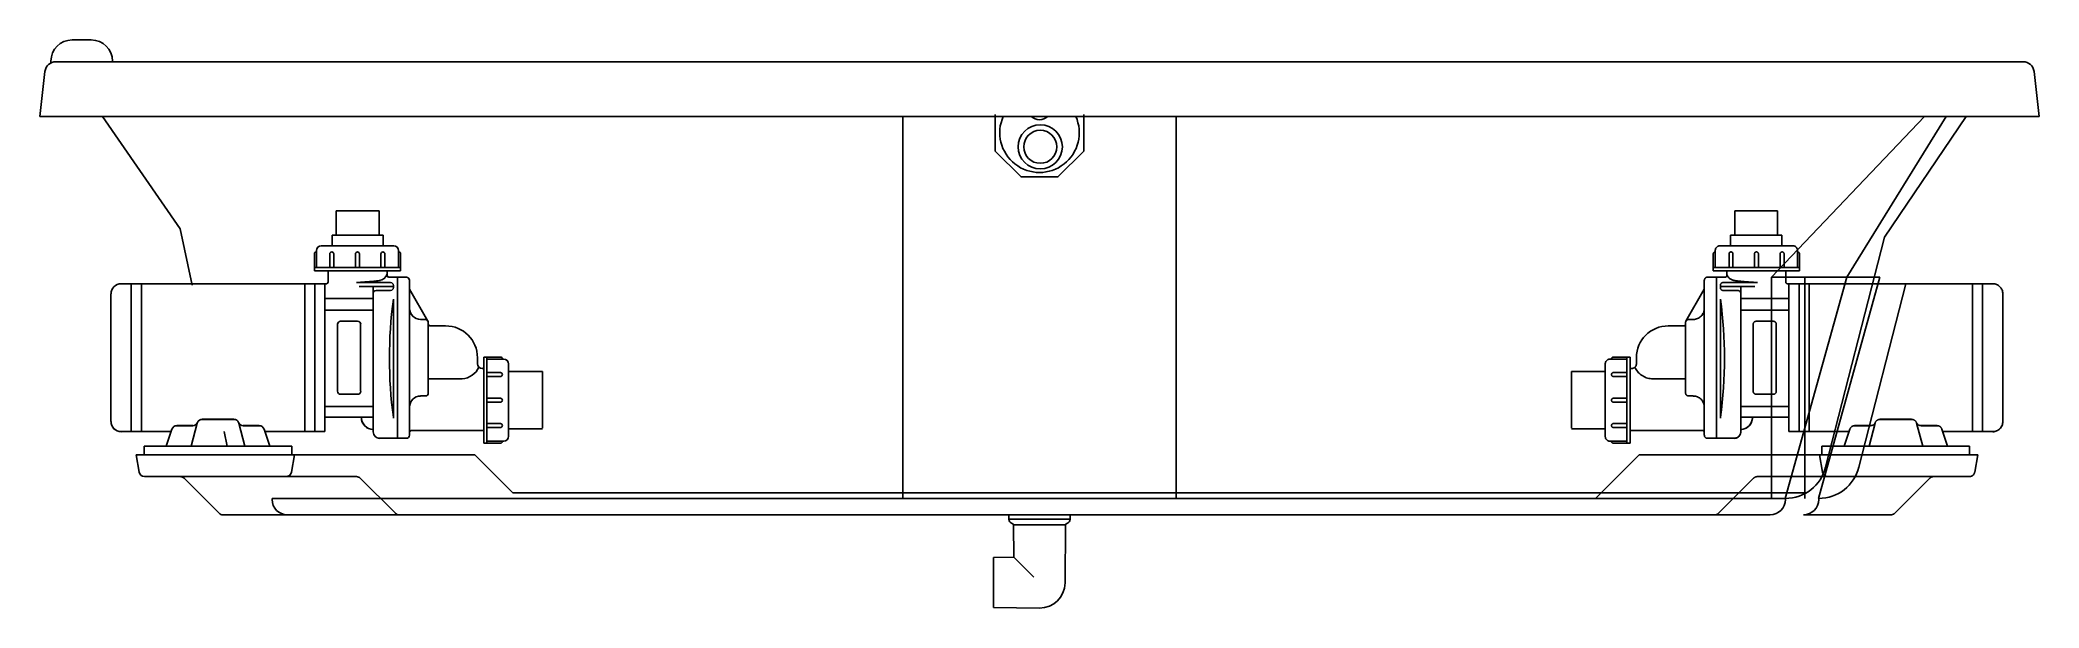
# Model space of a CAD drawing. Header units: millimetres. Extents: x -1269.85 to -1268.02, y 2257.5 to 2258.02.
import ezdxf

# ---------------------------------------------------------------- set-up
doc = ezdxf.new("R2010")
doc.units = ezdxf.units.MM
doc.header["$LTSCALE"] = 10
doc.linetypes.add('HIDDEN', pattern=[0.375, 0.25, -0.125])
doc.layers.add('jacuzzi', color=1, linetype='Continuous')

msp = doc.modelspace()

# ---------------------------------------------------------------- linework, layer by layer
at = {"layer": 'jacuzzi'}
for p, q in [((-1269.816, 2258.0221), (-1269.7986, 2258.0221)), ((-1269.8355, 2258.001), (-1269.8355, 2258.0026)), ((-1269.831, 2258.0021), (-1268.03, 2258.0021)), ((-1269.7791, 2258.0021), (-1269.7791, 2258.0026)), ((-1269.8455, 2257.9521), (-1269.841, 2257.9932)), ((-1268.0155, 2257.9521), (-1268.02, 2257.9932)), ((-1269.8455, 2257.9521), (-1268.0155, 2257.9521)), ((-1269.7882, 2257.9521), (-1269.7173, 2257.849)), ((-1269.635, 2257.9521), (-1268.0155, 2257.9521)), ((-1269.0555, 2257.9521), (-1269.0555, 2257.6021)), ((-1268.8055, 2257.9521), (-1268.8055, 2257.6021)), ((-1268.2604, 2257.8049), (-1268.1203, 2257.9521)), ((-1268.1915, 2257.8049), (-1268.1004, 2257.9521)), ((-1268.0822, 2257.9521), (-1268.1571, 2257.8414)), ((-1269.7173, 2257.849), (-1269.7061, 2257.7974)), ((-1268.2109, 2257.6307), (-1268.1571, 2257.8414)), ((-1268.2604, 2257.6021), (-1268.2604, 2257.8049)), ((-1268.2604, 2257.8049), (-1268.1915, 2257.8049)), ((-1268.2479, 2257.6021), (-1268.1915, 2257.8049)), ((-1268.2299, 2257.6021), (-1268.2299, 2257.8049)), ((-1268.2299, 2257.8049), (-1268.1611, 2257.8049)), ((-1268.2174, 2257.6021), (-1268.1611, 2257.8049)), ((-1268.1804, 2257.6307), (-1268.1375, 2257.7988)), ((-1269.6769, 2257.6633), (-1269.674, 2257.6499)), ((-1269.7575, 2257.6421), (-1269.4475, 2257.6421)), ((-1269.7575, 2257.6421), (-1269.7547, 2257.6262)), ((-1269.6125, 2257.6421), (-1269.6153, 2257.6262)), ((-1269.4475, 2257.6421), (-1269.4125, 2257.6071)), ((-1269.7498, 2257.6221), (-1269.5558, 2257.6221)), ((-1269.7136, 2257.6206), (-1269.6815, 2257.5885)), ((-1269.5523, 2257.6206), (-1269.5202, 2257.5885)), ((-1269.633, 2257.6021), (-1268.2477, 2257.6021)), ((-1269.633, 2257.6011), (-1269.633, 2257.6021)), ((-1269.4125, 2257.6071), (-1268.2288, 2257.6071)), ((-1268.2477, 2257.6011), (-1268.2477, 2257.6021)), ((-1269.678, 2257.5871), (-1268.5917, 2257.5871)), ((-1269.619, 2257.5871), (-1268.2617, 2257.5871)), ((-1268.9585, 2257.583), (-1268.9585, 2257.5871)), ((-1268.9585, 2257.583), (-1268.9025, 2257.583)), ((-1268.9025, 2257.583), (-1268.9025, 2257.5871)), ((-1268.9542, 2257.5778), (-1268.9541, 2257.5482)), ((-1268.9542, 2257.5778), (-1268.9068, 2257.5778)), ((-1268.9068, 2257.5778), (-1268.9071, 2257.5247)), ((-1268.9541, 2257.5482), (-1268.9725, 2257.5481)), ((-1268.9725, 2257.5461), (-1268.9725, 2257.5481)), ((-1268.9725, 2257.5034), (-1268.9725, 2257.5466)), ((-1268.9541, 2257.5482), (-1268.9357, 2257.5299)), ((-1268.9725, 2257.5021), (-1268.9725, 2257.5039)), ((-1268.9305, 2257.5017), (-1268.9725, 2257.5021))]:
    msp.add_line(p, q, dxfattribs=at)
at = {"layer": 'jacuzzi', "linetype": 'Continuous'}
for p, q in [((-1269.5743, 2257.8655), (-1269.535, 2257.8655)), ((-1269.578, 2257.8432), (-1269.5312, 2257.8432)), ((-1269.5925, 2257.8279), (-1269.5925, 2257.8291)), ((-1269.5925, 2257.8279), (-1269.5925, 2257.8291)), ((-1269.5925, 2257.8137), (-1269.5925, 2257.8279)), ((-1269.588, 2257.8336), (-1269.5217, 2257.8336)), ((-1269.5172, 2257.8279), (-1269.5172, 2257.8291)), ((-1269.5172, 2257.8279), (-1269.5172, 2257.8291)), ((-1269.5172, 2257.8279), (-1269.5172, 2257.8137)), ((-1269.5943, 2257.8137), (-1269.5154, 2257.8137)), ((-1269.5943, 2257.8107), (-1269.5154, 2257.8107)), ((-1269.5818, 2257.8002), (-1269.5818, 2257.8107)), ((-1269.5559, 2257.7999), (-1269.5245, 2257.7999)), ((-1269.5278, 2257.8063), (-1269.5278, 2257.8107)), ((-1269.5263, 2257.8049), (-1269.5183, 2257.8049)), ((-1269.5263, 2257.8048), (-1269.5183, 2257.8048)), ((-1269.5183, 2257.6572), (-1269.5183, 2257.8048)), ((-1269.5183, 2257.6572), (-1269.5183, 2257.8048)), ((-1269.51, 2257.8048), (-1269.5183, 2257.8048)), ((-1269.5072, 2257.66), (-1269.5072, 2257.802)), ((-1269.7805, 2257.7895), (-1269.7805, 2257.6726)), ((-1269.7805, 2257.7895), (-1269.7805, 2257.6725)), ((-1269.7712, 2257.7988), (-1269.5832, 2257.7988)), ((-1269.7619, 2257.7988), (-1269.7619, 2257.6633)), ((-1269.7619, 2257.7988), (-1269.7619, 2257.6633)), ((-1269.7526, 2257.7988), (-1269.7526, 2257.6633)), ((-1269.7526, 2257.7988), (-1269.7526, 2257.6633)), ((-1269.6032, 2257.7988), (-1269.6032, 2257.6633)), ((-1269.5939, 2257.7988), (-1269.5939, 2257.6633)), ((-1269.5846, 2257.7988), (-1269.5846, 2257.6765)), ((-1269.5846, 2257.7968), (-1269.5846, 2257.6764)), ((-1269.5846, 2257.7854), (-1269.5405, 2257.7854)), ((-1269.5533, 2257.7962), (-1269.5219, 2257.7962)), ((-1269.5379, 2257.7926), (-1269.5245, 2257.7926)), ((-1269.5219, 2257.7974), (-1269.5219, 2257.7952)), ((-1269.5219, 2257.7973), (-1269.5219, 2257.7952)), ((-1269.5219, 2257.7835), (-1269.5219, 2257.6756)), ((-1269.4904, 2257.7646), (-1269.5072, 2257.7938)), ((-1269.5846, 2257.7746), (-1269.5405, 2257.7746)), ((-1269.5547, 2257.7644), (-1269.5703, 2257.7644)), ((-1269.4928, 2257.766), (-1269.4971, 2257.766)), ((-1269.49, 2257.6988), (-1269.49, 2257.7632)), ((-1269.5731, 2257.7003), (-1269.5731, 2257.7616)), ((-1269.552, 2257.7003), (-1269.552, 2257.7616)), ((-1269.4742, 2257.7602), (-1269.4886, 2257.7602)), ((-1269.445, 2257.7255), (-1269.445, 2257.731)), ((-1269.4393, 2257.7316), (-1269.4393, 2257.6527)), ((-1269.4364, 2257.7316), (-1269.4364, 2257.6527)), ((-1269.4364, 2257.7298), (-1269.421, 2257.7298)), ((-1269.4589, 2257.7117), (-1269.49, 2257.7117)), ((-1269.4401, 2257.7211), (-1269.4406, 2257.7211)), ((-1269.4165, 2257.7253), (-1269.4165, 2257.659)), ((-1269.4165, 2257.7253), (-1269.4165, 2257.659)), ((-1269.3855, 2257.7183), (-1269.4165, 2257.7183)), ((-1269.3855, 2257.7183), (-1269.4165, 2257.7183)), ((-1269.3855, 2257.7183), (-1269.3855, 2257.6664)), ((-1269.3855, 2257.7183), (-1269.3855, 2257.6701)), ((-1269.5547, 2257.6975), (-1269.5703, 2257.6975)), ((-1269.4928, 2257.696), (-1269.4971, 2257.696)), ((-1269.7015, 2257.6711), (-1269.7071, 2257.6499)), ((-1269.7015, 2257.6711), (-1269.7071, 2257.6499)), ((-1269.697, 2257.6746), (-1269.6825, 2257.6746)), ((-1269.697, 2257.6745), (-1269.6825, 2257.6745)), ((-1269.668, 2257.6746), (-1269.6825, 2257.6746)), ((-1269.668, 2257.6745), (-1269.6825, 2257.6745)), ((-1269.6635, 2257.6711), (-1269.658, 2257.6499)), ((-1269.6635, 2257.6711), (-1269.658, 2257.6499)), ((-1269.5846, 2257.6864), (-1269.5405, 2257.6864)), ((-1269.5846, 2257.6864), (-1269.5846, 2257.6765)), ((-1269.5846, 2257.6864), (-1269.5846, 2257.6764)), ((-1269.5405, 2257.6765), (-1269.5846, 2257.6765)), ((-1269.5846, 2257.6765), (-1269.5846, 2257.6633)), ((-1269.5846, 2257.6764), (-1269.5846, 2257.6633)), ((-1269.5405, 2257.6864), (-1269.5405, 2257.6765)), ((-1269.5405, 2257.6864), (-1269.5405, 2257.6764)), ((-1269.3855, 2257.6738), (-1269.3855, 2257.6701)), ((-1269.7712, 2257.6633), (-1269.7254, 2257.6633)), ((-1269.7712, 2257.6633), (-1269.7254, 2257.6633)), ((-1269.7299, 2257.6499), (-1269.7247, 2257.6656)), ((-1269.7299, 2257.6499), (-1269.7247, 2257.6655)), ((-1269.7203, 2257.6688), (-1269.7057, 2257.6688)), ((-1269.7203, 2257.6687), (-1269.7057, 2257.6687)), ((-1269.6448, 2257.6688), (-1269.6594, 2257.6688)), ((-1269.6448, 2257.6687), (-1269.6594, 2257.6687)), ((-1269.6352, 2257.6499), (-1269.6404, 2257.6656)), ((-1269.6352, 2257.6499), (-1269.6404, 2257.6655)), ((-1269.6396, 2257.6633), (-1269.5846, 2257.6633)), ((-1269.5405, 2257.6652), (-1269.5405, 2257.6631)), ((-1269.5405, 2257.6651), (-1269.5405, 2257.663)), ((-1269.5183, 2257.6572), (-1269.5346, 2257.6572)), ((-1269.51, 2257.6572), (-1269.5183, 2257.6572)), ((-1269.4393, 2257.6642), (-1269.5058, 2257.6642)), ((-1269.4222, 2257.6545), (-1269.4364, 2257.6545)), ((-1269.4222, 2257.6545), (-1269.421, 2257.6545)), ((-1269.4222, 2257.6545), (-1269.421, 2257.6545)), ((-1269.3855, 2257.6659), (-1269.4165, 2257.6659)), ((-1269.3855, 2257.6701), (-1269.3855, 2257.6664)), ((-1269.7501, 2257.6499), (-1269.6149, 2257.6499)), ((-1269.7501, 2257.6499), (-1269.6149, 2257.6499)), ((-1269.7501, 2257.6421), (-1269.7501, 2257.6499)), ((-1269.7501, 2257.6421), (-1269.7501, 2257.6499)), ((-1269.6149, 2257.6421), (-1269.7501, 2257.6421)), ((-1269.6149, 2257.6421), (-1269.7501, 2257.6421)), ((-1269.6149, 2257.6421), (-1269.6149, 2257.6499)), ((-1269.6149, 2257.6421), (-1269.6149, 2257.6499))]:
    msp.add_line(p, q, dxfattribs=at)
at = {"layer": 'jacuzzi', "linetype": 'HIDDEN'}
for p, q in [((-1268.2941, 2257.8655), (-1268.2941, 2257.8432)), ((-1268.2548, 2257.8655), (-1268.2941, 2257.8655)), ((-1268.2548, 2257.8655), (-1268.2548, 2257.8432)), ((-1268.251, 2257.8432), (-1268.2979, 2257.8432)), ((-1268.2979, 2257.8432), (-1268.2979, 2257.8336)), ((-1268.251, 2257.8432), (-1268.251, 2257.8336)), ((-1268.3137, 2257.8261), (-1268.3137, 2257.8107)), ((-1268.3119, 2257.8279), (-1268.3119, 2257.8291)), ((-1268.3119, 2257.8279), (-1268.3119, 2257.8291)), ((-1268.3119, 2257.8279), (-1268.3119, 2257.8137)), ((-1268.2411, 2257.8336), (-1268.3074, 2257.8336)), ((-1268.2993, 2257.8261), (-1268.2993, 2257.8137)), ((-1268.2957, 2257.8261), (-1268.2957, 2257.8137)), ((-1268.276, 2257.8261), (-1268.276, 2257.8137)), ((-1268.2724, 2257.8261), (-1268.2724, 2257.8137)), ((-1268.2525, 2257.8261), (-1268.2525, 2257.8137)), ((-1268.2489, 2257.8261), (-1268.2489, 2257.8137)), ((-1268.2366, 2257.8279), (-1268.2366, 2257.8291)), ((-1268.2366, 2257.8279), (-1268.2366, 2257.8291)), ((-1268.2366, 2257.8137), (-1268.2366, 2257.8279)), ((-1268.2348, 2257.8261), (-1268.2348, 2257.8107)), ((-1268.3219, 2257.66), (-1268.3219, 2257.802)), ((-1268.3191, 2257.8048), (-1268.3108, 2257.8048)), ((-1268.2348, 2257.8137), (-1268.3137, 2257.8137)), ((-1268.2348, 2257.8107), (-1268.3137, 2257.8107)), ((-1268.3027, 2257.8049), (-1268.3108, 2257.8049)), ((-1268.3108, 2257.6572), (-1268.3108, 2257.8048)), ((-1268.3108, 2257.6572), (-1268.3108, 2257.8048)), ((-1268.3027, 2257.8048), (-1268.3108, 2257.8048)), ((-1268.2732, 2257.7999), (-1268.3046, 2257.7999)), ((-1268.3013, 2257.8063), (-1268.3013, 2257.8107)), ((-1268.2473, 2257.8002), (-1268.2473, 2257.8107)), ((-1268.3387, 2257.7646), (-1268.3219, 2257.7938)), ((-1268.3072, 2257.7974), (-1268.3072, 2257.7952)), ((-1268.3072, 2257.7973), (-1268.3072, 2257.7952)), ((-1268.2758, 2257.7962), (-1268.3072, 2257.7962)), ((-1268.3072, 2257.7835), (-1268.3072, 2257.6756)), ((-1268.2912, 2257.7926), (-1268.3046, 2257.7926)), ((-1268.2886, 2257.7962), (-1268.2886, 2257.6864)), ((-1268.2445, 2257.7854), (-1268.2886, 2257.7854)), ((-1268.0579, 2257.7988), (-1268.2459, 2257.7988)), ((-1268.2445, 2257.7988), (-1268.2445, 2257.6765)), ((-1268.2445, 2257.7968), (-1268.2445, 2257.6764)), ((-1268.2352, 2257.7988), (-1268.2352, 2257.6633)), ((-1268.2259, 2257.7988), (-1268.2259, 2257.6633)), ((-1268.0765, 2257.7988), (-1268.0765, 2257.6633)), ((-1268.0765, 2257.7988), (-1268.0765, 2257.6633)), ((-1268.0672, 2257.7988), (-1268.0672, 2257.6633)), ((-1268.0672, 2257.7988), (-1268.0672, 2257.6633)), ((-1268.0486, 2257.7895), (-1268.0486, 2257.6725)), ((-1268.0486, 2257.7895), (-1268.0486, 2257.6726)), ((-1268.3391, 2257.6988), (-1268.3391, 2257.7632)), ((-1268.3363, 2257.766), (-1268.332, 2257.766)), ((-1268.2445, 2257.7746), (-1268.2886, 2257.7746)), ((-1268.2744, 2257.7644), (-1268.2588, 2257.7644)), ((-1268.3549, 2257.7602), (-1268.3405, 2257.7602)), ((-1268.2771, 2257.7003), (-1268.2771, 2257.7616)), ((-1268.256, 2257.7003), (-1268.256, 2257.7616)), ((-1268.3927, 2257.7298), (-1268.4081, 2257.7298)), ((-1268.4051, 2257.7316), (-1268.3898, 2257.7316)), ((-1268.3927, 2257.7316), (-1268.3927, 2257.6527)), ((-1268.3898, 2257.7316), (-1268.3898, 2257.6527)), ((-1268.3841, 2257.7255), (-1268.3841, 2257.731)), ((-1268.4436, 2257.7183), (-1268.4126, 2257.7183)), ((-1268.4436, 2257.7183), (-1268.4126, 2257.7183)), ((-1268.4436, 2257.7183), (-1268.4436, 2257.6701)), ((-1268.4436, 2257.7183), (-1268.4436, 2257.6664)), ((-1268.4126, 2257.7253), (-1268.4126, 2257.659)), ((-1268.4126, 2257.7253), (-1268.4126, 2257.659)), ((-1268.4051, 2257.7174), (-1268.3927, 2257.7174)), ((-1268.4051, 2257.7138), (-1268.3927, 2257.7138)), ((-1268.389, 2257.7211), (-1268.3885, 2257.7211)), ((-1268.3702, 2257.7117), (-1268.3391, 2257.7117)), ((-1268.4051, 2257.6939), (-1268.3927, 2257.6939)), ((-1268.4051, 2257.6903), (-1268.3927, 2257.6903)), ((-1268.3363, 2257.696), (-1268.332, 2257.696)), ((-1268.2744, 2257.6975), (-1268.2588, 2257.6975)), ((-1268.4436, 2257.6738), (-1268.4436, 2257.6701)), ((-1268.2886, 2257.6864), (-1268.2886, 2257.6764)), ((-1268.2886, 2257.6864), (-1268.2886, 2257.6765)), ((-1268.2445, 2257.6864), (-1268.2886, 2257.6864)), ((-1268.2886, 2257.6765), (-1268.2445, 2257.6765)), ((-1268.2886, 2257.6765), (-1268.2886, 2257.6716)), ((-1268.2886, 2257.6764), (-1268.2886, 2257.6716)), ((-1268.2886, 2257.6716), (-1268.2886, 2257.6651)), ((-1268.2886, 2257.6716), (-1268.2886, 2257.6652)), ((-1268.2445, 2257.6864), (-1268.2445, 2257.6764)), ((-1268.2445, 2257.6864), (-1268.2445, 2257.6765)), ((-1268.2445, 2257.6765), (-1268.2445, 2257.6633)), ((-1268.2445, 2257.6764), (-1268.2445, 2257.6633)), ((-1268.1656, 2257.6711), (-1268.1711, 2257.6499)), ((-1268.1656, 2257.6711), (-1268.1711, 2257.6499)), ((-1268.1611, 2257.6746), (-1268.1466, 2257.6746)), ((-1268.1611, 2257.6745), (-1268.1466, 2257.6745)), ((-1268.1321, 2257.6746), (-1268.1466, 2257.6746)), ((-1268.1321, 2257.6745), (-1268.1466, 2257.6745)), ((-1268.1276, 2257.6711), (-1268.122, 2257.6499)), ((-1268.1276, 2257.6711), (-1268.122, 2257.6499)), ((-1268.4436, 2257.6701), (-1268.4436, 2257.6664)), ((-1268.4436, 2257.6659), (-1268.4126, 2257.6659)), ((-1268.4069, 2257.6545), (-1268.4081, 2257.6545)), ((-1268.4069, 2257.6545), (-1268.4081, 2257.6545)), ((-1268.4069, 2257.6545), (-1268.3927, 2257.6545)), ((-1268.4051, 2257.6707), (-1268.3927, 2257.6707)), ((-1268.4051, 2257.6671), (-1268.3927, 2257.6671)), ((-1268.3898, 2257.6642), (-1268.3233, 2257.6642)), ((-1268.3191, 2257.6572), (-1268.3108, 2257.6572)), ((-1268.3108, 2257.6572), (-1268.2944, 2257.6572)), ((-1268.2886, 2257.6652), (-1268.2886, 2257.6631)), ((-1268.2886, 2257.6651), (-1268.2886, 2257.663)), ((-1268.1895, 2257.6633), (-1268.2445, 2257.6633)), ((-1268.1939, 2257.6499), (-1268.1887, 2257.6656)), ((-1268.1939, 2257.6499), (-1268.1887, 2257.6655)), ((-1268.1843, 2257.6688), (-1268.1697, 2257.6688)), ((-1268.1843, 2257.6687), (-1268.1697, 2257.6687)), ((-1268.1088, 2257.6688), (-1268.1234, 2257.6688)), ((-1268.1088, 2257.6687), (-1268.1234, 2257.6687)), ((-1268.0992, 2257.6499), (-1268.1044, 2257.6656)), ((-1268.0992, 2257.6499), (-1268.1044, 2257.6655)), ((-1268.0579, 2257.6633), (-1268.1037, 2257.6633)), ((-1268.0579, 2257.6633), (-1268.1037, 2257.6633)), ((-1268.3816, 2257.6421), (-1268.4216, 2257.6021)), ((-1268.4051, 2257.6527), (-1268.3898, 2257.6527)), ((-1268.0716, 2257.6421), (-1268.3816, 2257.6421)), ((-1268.2166, 2257.6421), (-1268.2138, 2257.6262)), ((-1268.079, 2257.6499), (-1268.2142, 2257.6499)), ((-1268.079, 2257.6499), (-1268.2142, 2257.6499)), ((-1268.2142, 2257.6421), (-1268.2142, 2257.6499)), ((-1268.2142, 2257.6421), (-1268.2142, 2257.6499)), ((-1268.2142, 2257.6421), (-1268.079, 2257.6421)), ((-1268.2142, 2257.6421), (-1268.079, 2257.6421)), ((-1268.079, 2257.6421), (-1268.079, 2257.6499)), ((-1268.079, 2257.6421), (-1268.079, 2257.6499)), ((-1268.0716, 2257.6421), (-1268.0744, 2257.6262)), ((-1268.2768, 2257.6206), (-1268.3089, 2257.5885)), ((-1268.0793, 2257.6221), (-1268.2733, 2257.6221)), ((-1268.1155, 2257.6206), (-1268.1476, 2257.5885)), ((-1268.2172, 2257.6011), (-1268.2172, 2257.6021)), ((-1268.2312, 2257.5871), (-1268.1511, 2257.5871))]:
    msp.add_line(p, q, dxfattribs=at)
at = {"layer": 'jacuzzi'}
for points in [[(-1268.971, 2257.9538), (-1268.971, 2257.9203), (-1268.9473, 2257.8966), (-1268.9469, 2257.8966)], [(-1268.9473, 2257.8966), (-1268.9137, 2257.8966), (-1268.89, 2257.9203), (-1268.89, 2257.9538)]]:
    msp.add_lwpolyline(points, dxfattribs=at)
at = {"layer": 'jacuzzi', "linetype": 'Continuous'}
for points in [[(-1269.5743, 2257.8655), (-1269.5743, 2257.8432)], [(-1269.535, 2257.8655), (-1269.535, 2257.8432)], [(-1269.578, 2257.8432), (-1269.578, 2257.8336)], [(-1269.5312, 2257.8432), (-1269.5312, 2257.8336)], [(-1269.5943, 2257.8261), (-1269.5943, 2257.8107)], [(-1269.5802, 2257.8261), (-1269.5802, 2257.8137)], [(-1269.5766, 2257.8261), (-1269.5766, 2257.8137)], [(-1269.5567, 2257.8261), (-1269.5567, 2257.8137)], [(-1269.5531, 2257.8261), (-1269.5531, 2257.8137)], [(-1269.5334, 2257.8261), (-1269.5334, 2257.8137)], [(-1269.5298, 2257.8261), (-1269.5298, 2257.8137)], [(-1269.5154, 2257.8261), (-1269.5154, 2257.8107)], [(-1269.5405, 2257.7962), (-1269.5405, 2257.6864)], [(-1269.424, 2257.7316), (-1269.4393, 2257.7316)], [(-1269.424, 2257.7174), (-1269.4364, 2257.7174)], [(-1269.424, 2257.7138), (-1269.4364, 2257.7138)], [(-1269.424, 2257.6939), (-1269.4364, 2257.6939)], [(-1269.424, 2257.6903), (-1269.4364, 2257.6903)], [(-1269.5405, 2257.6765), (-1269.5405, 2257.6716), (-1269.5405, 2257.6652)], [(-1269.5405, 2257.6764), (-1269.5405, 2257.6716), (-1269.5405, 2257.6651)], [(-1269.424, 2257.6707), (-1269.4364, 2257.6707)], [(-1269.424, 2257.6671), (-1269.4364, 2257.6671)], [(-1269.424, 2257.6527), (-1269.4393, 2257.6527)]]:
    msp.add_lwpolyline(points, dxfattribs=at)
msp.add_lwpolyline([(-1269.5559, 2257.7999, 0.008376), (-1269.548, 2257.8004, 0.008376), (-1269.54, 2257.8011, 0.00574), (-1269.5346, 2257.8017, 0.000724), (-1269.5339, 2257.8018)], format="xyb", dxfattribs=at)
at = {"layer": 'jacuzzi'}
for radius in [0.0202, 0.0151]:
    msp.add_circle((-1268.9298, 2257.9242), radius, dxfattribs=at)
for centre, radius, start, end in [((-1269.816, 2258.0026), 0.0195, 90, 180), ((-1269.7986, 2258.0026), 0.0195, 0, 90), ((-1269.831, 2257.9921), 0.01, 90, 173.7238), ((-1269.831, 2257.9921), 0.01, 90, 173.7238), ((-1268.03, 2257.9921), 0.01, 6.2762, 90), ((-1268.9305, 2257.9371), 0.0364, 155.6879, 24.3121), ((-1268.9305, 2257.9594), 0.0105, 224.0578, 315.9422), ((-1269.7498, 2257.6271), 0.005, 190.0406, 270), ((-1269.7171, 2257.6171), 0.005, 45, 90), ((-1269.6203, 2257.6271), 0.005, 270, 349.9594), ((-1269.5558, 2257.6171), 0.005, 45, 90), ((-1268.2477, 2257.6401), 0.038, 270, 345.6797), ((-1268.2477, 2257.6401), 0.038, 270, 345.6797), ((-1268.2172, 2257.6401), 0.038, 270, 345.6797), ((-1269.619, 2257.6011), 0.014, 180, 270), ((-1268.2617, 2257.6011), 0.014, 270, 0), ((-1268.2312, 2257.6011), 0.014, 270, 0), ((-1269.678, 2257.5921), 0.005, 225, 270), ((-1269.5167, 2257.5921), 0.005, 225, 270), ((-1268.9546, 2257.583), 0.0039, 180, 257.8805), ((-1268.9064, 2257.583), 0.0039, 282.1195, 0), ((-1268.9557, 2257.5777), 0.0015, 0.5, 77.8805), ((-1268.9053, 2257.5777), 0.0015, 102.1195, 179.5), ((-1268.9303, 2257.5249), 0.0232, 269.5, 359.5)]:
    msp.add_arc(centre, radius, start, end, dxfattribs=at)
at = {"layer": 'jacuzzi', "linetype": 'Continuous'}
for centre, radius, start, end in [((-1269.5925, 2257.8261), 0.0018, 90, 180), ((-1269.588, 2257.8291), 0.0045, 90, 180), ((-1269.5784, 2257.8261), 0.0018, 0, 180), ((-1269.5549, 2257.8261), 0.0018, 0, 180), ((-1269.5316, 2257.8261), 0.0018, 0, 180), ((-1269.5217, 2257.8291), 0.0045, 0, 90), ((-1269.5172, 2257.8261), 0.0018, 0, 90), ((-1269.5832, 2257.8002), 0.00141, 270, 0), ((-1269.5355, 2257.8097), 0.00798, 273.3278, 346.1608), ((-1269.5263, 2257.8063), 0.00141, 180, 270), ((-1269.5263, 2257.8062), 0.00141, 180, 270), ((-1269.5245, 2257.7973), 0.00261, 0, 90), ((-1269.51, 2257.802), 0.00279, 0, 90), ((-1269.7712, 2257.7895), 0.00928, 90, 180), ((-1269.7712, 2257.7895), 0.00928, 90, 180), ((-1269.5379, 2257.7899), 0.00261, 90, 180), ((-1269.1188, 2257.7305), 0.4068, 172.3703, 187.6297), ((-1269.1188, 2257.7305), 0.4068, 172.3703, 187.6297), ((-1269.5245, 2257.7952), 0.00261, 270, 0), ((-1269.5703, 2257.7616), 0.00278, 90, 180), ((-1269.5547, 2257.7616), 0.00278, 0, 90), ((-1269.4971, 2257.7762), 0.0101, 180, 270), ((-1269.4928, 2257.7632), 0.00279, 0, 90), ((-1269.4886, 2257.7617), 0.00142, 180, 270), ((-1269.4742, 2257.731), 0.0292, 0, 90), ((-1269.424, 2257.7298), 0.0018, 0, 90), ((-1269.421, 2257.7253), 0.0045, 0, 90), ((-1269.4601, 2257.7296), 0.0179, 273.8645, 336.2532), ((-1269.4406, 2257.7255), 0.00441, 180, 270), ((-1269.4401, 2257.7218), 0.000743, 270, 345.1417), ((-1269.424, 2257.7156), 0.0018, 270, 90), ((-1269.5703, 2257.7003), 0.00278, 180, 270), ((-1269.5547, 2257.7003), 0.00278, 270, 0), ((-1269.4971, 2257.6858), 0.0101, 90, 180), ((-1269.4928, 2257.6988), 0.00279, 270, 0), ((-1269.424, 2257.6921), 0.0018, 270, 90), ((-1269.7712, 2257.6726), 0.00928, 180, 270), ((-1269.7712, 2257.6725), 0.00928, 180, 270), ((-1269.7057, 2257.6734), 0.00464, 270, 338.1026), ((-1269.7057, 2257.6734), 0.00464, 270, 338.1026), ((-1269.697, 2257.6699), 0.00464, 90, 158.1026), ((-1269.697, 2257.6699), 0.00464, 90, 158.1026), ((-1269.668, 2257.6699), 0.00464, 21.8974, 90), ((-1269.668, 2257.6699), 0.00464, 21.8974, 90), ((-1269.6594, 2257.6734), 0.00464, 201.8974, 270), ((-1269.6594, 2257.6734), 0.00464, 201.8974, 270), ((-1269.54, 2257.6765), 0.0113, 180, 267.6128), ((-1269.54, 2257.6764), 0.0113, 180, 267.6128), ((-1269.7203, 2257.6641), 0.00464, 90, 161.6055), ((-1269.7203, 2257.6641), 0.00464, 90, 161.6055), ((-1269.6448, 2257.6641), 0.00464, 18.3945, 90), ((-1269.6448, 2257.6641), 0.00464, 18.3945, 90), ((-1269.5346, 2257.6631), 0.00585, 180, 270), ((-1269.5346, 2257.663), 0.00585, 180, 270), ((-1269.51, 2257.66), 0.00279, 270, 0), ((-1269.5058, 2257.6628), 0.00142, 90, 180), ((-1269.424, 2257.6689), 0.0018, 270, 90), ((-1269.424, 2257.6545), 0.0018, 270, 0), ((-1269.421, 2257.659), 0.0045, 270, 0)]:
    msp.add_arc(centre, radius, start, end, dxfattribs=at)
at = {"layer": 'jacuzzi', "linetype": 'HIDDEN'}
for centre, radius, start, end in [((-1268.3119, 2257.8261), 0.0018, 90, 180), ((-1268.3074, 2257.8291), 0.0045, 90, 180), ((-1268.2975, 2257.8261), 0.0018, 0, 180), ((-1268.2742, 2257.8261), 0.0018, 0, 180), ((-1268.2507, 2257.8261), 0.0018, 0, 180), ((-1268.2411, 2257.8291), 0.0045, 0, 90), ((-1268.2366, 2257.8261), 0.0018, 0, 90), ((-1268.3191, 2257.802), 0.00279, 90, 180), ((-1268.3046, 2257.7973), 0.00261, 90, 180), ((-1268.3027, 2257.8063), 0.00141, 270, 0), ((-1268.3027, 2257.8062), 0.00141, 270, 0), ((-1268.2936, 2257.8097), 0.00798, 193.8392, 266.6722), ((-1268.2637, 2258.0376), 0.2379, 262.3978, 262.5637), ((-1268.2637, 2258.0376), 0.2379, 262.5637, 263.8792), ((-1268.2637, 2258.0376), 0.2379, 263.8792, 265.7986), ((-1268.2637, 2258.0376), 0.2379, 265.7986, 267.7181), ((-1268.2459, 2257.8002), 0.00141, 180, 270), ((-1268.3046, 2257.7952), 0.00261, 180, 270), ((-1268.7103, 2257.7305), 0.4068, 352.3703, 7.6297), ((-1268.7103, 2257.7305), 0.4068, 352.3703, 7.6297), ((-1268.2912, 2257.7899), 0.00261, 0, 90), ((-1268.0579, 2257.7895), 0.00928, 0, 90), ((-1268.0579, 2257.7895), 0.00928, 0, 90), ((-1268.3363, 2257.7632), 0.00279, 90, 180), ((-1268.332, 2257.7762), 0.0101, 270, 0), ((-1268.2744, 2257.7616), 0.00278, 90, 180), ((-1268.2588, 2257.7616), 0.00278, 0, 90), ((-1268.3549, 2257.731), 0.0292, 90, 180), ((-1268.3405, 2257.7617), 0.00142, 270, 0), ((-1268.4081, 2257.7253), 0.0045, 90, 180), ((-1268.4051, 2257.7298), 0.0018, 90, 180), ((-1268.4051, 2257.7156), 0.0018, 90, 270), ((-1268.389, 2257.7218), 0.000743, 194.8583, 270), ((-1268.3885, 2257.7255), 0.00441, 270, 0), ((-1268.369, 2257.7296), 0.0179, 203.7468, 266.1355), ((-1268.4051, 2257.6921), 0.0018, 90, 270), ((-1268.3363, 2257.6988), 0.00279, 180, 270), ((-1268.332, 2257.6858), 0.0101, 0, 90), ((-1268.2744, 2257.7003), 0.00278, 180, 270), ((-1268.2588, 2257.7003), 0.00278, 270, 0), ((-1268.2891, 2257.6765), 0.0113, 272.3872, 0), ((-1268.2891, 2257.6764), 0.0113, 272.3872, 0), ((-1268.1697, 2257.6734), 0.00464, 270, 338.1026), ((-1268.1697, 2257.6734), 0.00464, 270, 338.1026), ((-1268.1611, 2257.6699), 0.00464, 90, 158.1026), ((-1268.1611, 2257.6699), 0.00464, 90, 158.1026), ((-1268.1321, 2257.6699), 0.00464, 21.8974, 90), ((-1268.1321, 2257.6699), 0.00464, 21.8974, 90), ((-1268.1234, 2257.6734), 0.00464, 201.8974, 270), ((-1268.1234, 2257.6734), 0.00464, 201.8974, 270), ((-1268.0579, 2257.6726), 0.00928, 270, 0), ((-1268.0579, 2257.6725), 0.00928, 270, 0), ((-1268.4081, 2257.659), 0.0045, 180, 270), ((-1268.4051, 2257.6689), 0.0018, 90, 270), ((-1268.4051, 2257.6545), 0.0018, 180, 270), ((-1268.3233, 2257.6628), 0.00142, 0, 90), ((-1268.3191, 2257.66), 0.00279, 180, 270), ((-1268.2944, 2257.6631), 0.00585, 270, 0), ((-1268.2944, 2257.663), 0.00585, 270, 0), ((-1268.1843, 2257.6641), 0.00464, 90, 161.6055), ((-1268.1843, 2257.6641), 0.00464, 90, 161.6055), ((-1268.1088, 2257.6641), 0.00464, 18.3945, 90), ((-1268.1088, 2257.6641), 0.00464, 18.3945, 90), ((-1268.2733, 2257.6171), 0.005, 90, 135), ((-1268.2172, 2257.6401), 0.038, 270, 345.6797), ((-1268.2088, 2257.6271), 0.005, 190.0406, 270), ((-1268.112, 2257.6171), 0.005, 90, 135), ((-1268.0793, 2257.6271), 0.005, 270, 349.9594), ((-1268.3124, 2257.5921), 0.005, 270, 315), ((-1268.1511, 2257.5921), 0.005, 270, 315)]:
    msp.add_arc(centre, radius, start, end, dxfattribs=at)

doc.saveas('drawing.dxf')
